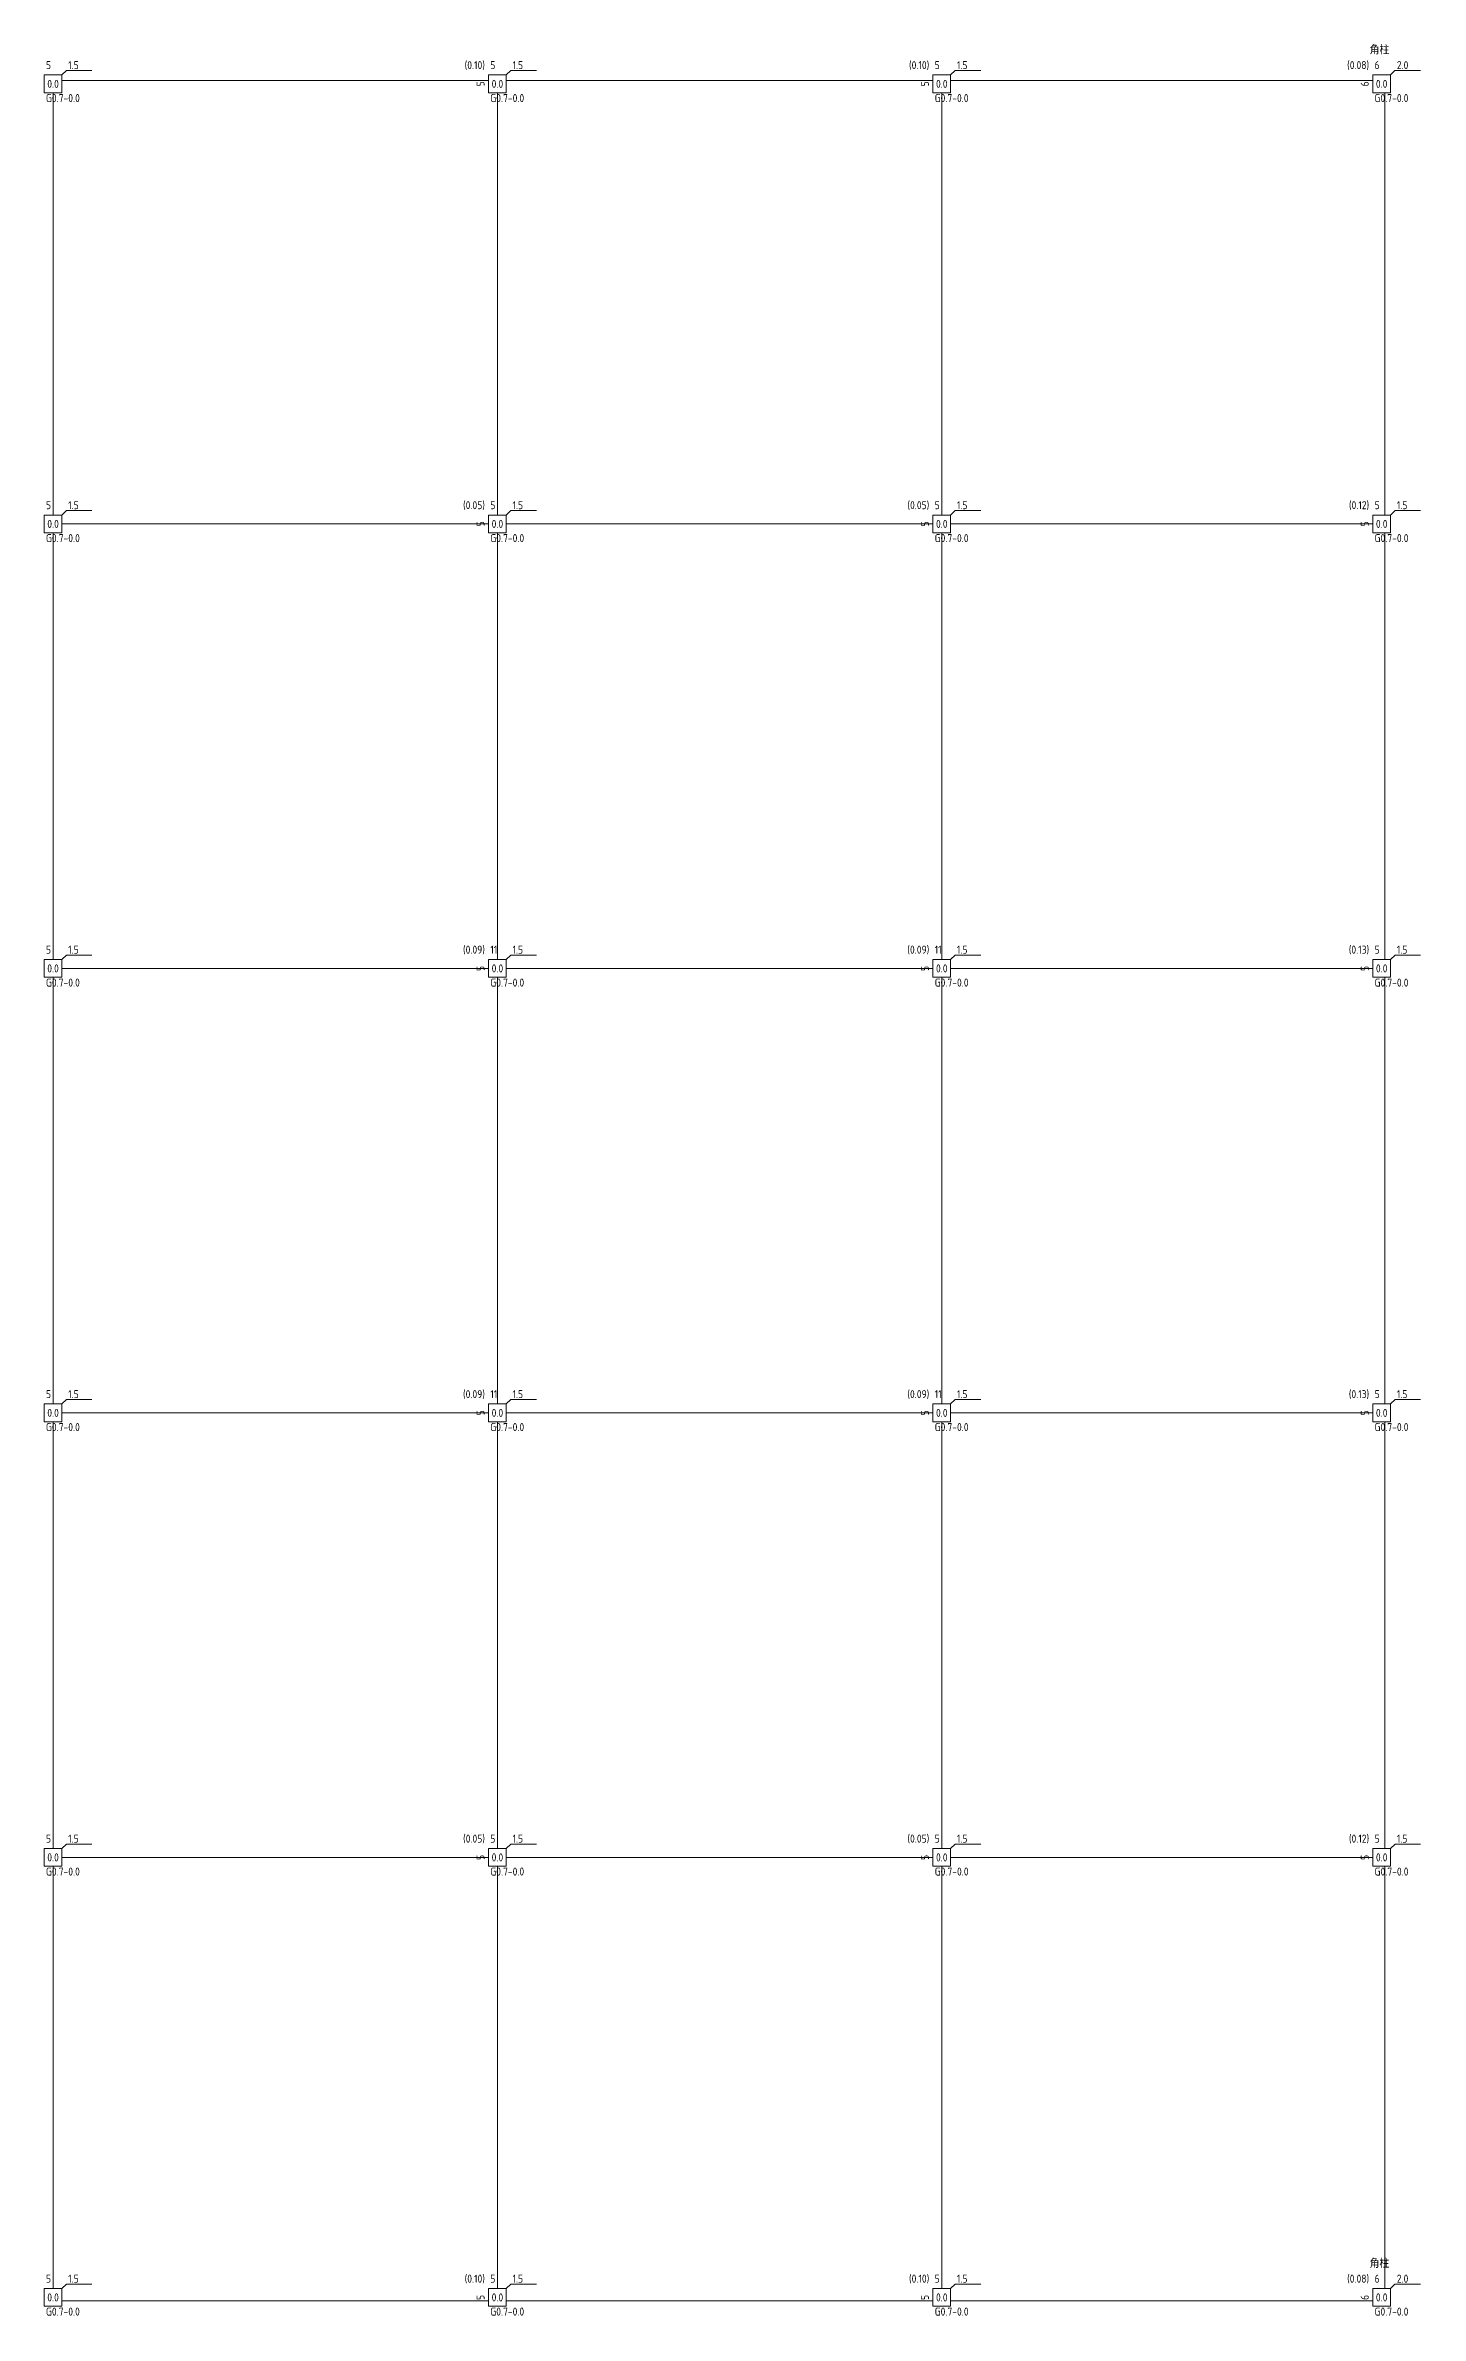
# Model space of a CAD drawing. Extents: x -2331248 to -1198620, y -977263 to -545844.
# Drawn here: x -1538589 to -1507640, y -598093 to -547018 of the extents above; entities that cross this region are included whole.
import ezdxf
from ezdxf.enums import TextEntityAlignment as Align

# ---------------------------------------------------------------- set-up
doc = ezdxf.new("R2010")
doc.units = 0
doc.header["$LTSCALE"] = 1000
doc.header["$MEASUREMENT"] = 0
doc.layers.get('0').update_dxf_attribs({"linetype": 'CONTINUOUS'})
for name, color, linetype, lineweight in [('15100', 4, 'CONTINUOUS', 18), ('15101', 52, 'CONTINUOUS', 18), ('15221', 2, 'CONTINUOUS', 18)]:
    doc.layers.add(name, color=color, linetype=linetype, lineweight=lineweight)
doc.styles.add('PkpmHz', font='Pkpmeng', dxfattribs={"width": 0.7, "bigfont": 'hztxt'})

# ---------------------------------------------------------------- blocks, each defined once
blk = doc.blocks.new('A$C65C0475B')
at = {"layer": '15100', "ltscale": 1000}
for p, q in [((31025, 50314), (40625, 50314)), ((41025, 50314), (50625, 50314)), ((51025, 50314), (60525, 50314)), ((60799, 40540), (60799, 50040)), ((60799, 30540), (60799, 40140)), ((60799, 20540), (60799, 30140)), ((60799, 10540), (60799, 20140)), ((60799, 640), (60799, 10140)), ((31025, 366), (40625, 366)), ((41025, 366), (50625, 366)), ((51025, 366), (60525, 366))]:
    blk.add_line(p, q, dxfattribs=at)
at = {"layer": '15100', "color": 4, "ltscale": 1000}
for p, q in [((30825, 40540), (30825, 50040)), ((40825, 40540), (40825, 50040)), ((50825, 40540), (50825, 50040)), ((30825, 30540), (30825, 40140)), ((31025, 40340), (40625, 40340)), ((40825, 30540), (40825, 40140)), ((41025, 40340), (50625, 40340)), ((50825, 30540), (50825, 40140)), ((51025, 40340), (60525, 40340)), ((30825, 20540), (30825, 30140)), ((31025, 30340), (40625, 30340)), ((40825, 20540), (40825, 30140)), ((41025, 30340), (50625, 30340)), ((50825, 20540), (50825, 30140)), ((51025, 30340), (60525, 30340)), ((30825, 10540), (30825, 20140)), ((31025, 20340), (40625, 20340)), ((40825, 10540), (40825, 20140)), ((41025, 20340), (50625, 20340)), ((50825, 10540), (50825, 20140)), ((51025, 20340), (60525, 20340)), ((31025, 10340), (40625, 10340)), ((41025, 10340), (50625, 10340)), ((51025, 10340), (60525, 10340)), ((30825, 640), (30825, 10140)), ((40825, 640), (40825, 10140)), ((50825, 640), (50825, 10140))]:
    blk.add_line(p, q, dxfattribs=at)
at = {"layer": '15101', "linetype": 'Continuous'}
for points in [[(30625, 50040), (31025, 50040), (31025, 50440), (30625, 50440)], [(40625, 50040), (41025, 50040), (41025, 50440), (40625, 50440)], [(50625, 50040), (51025, 50040), (51025, 50440), (50625, 50440)], [(60524, 50040), (60924, 50040), (60924, 50440), (60524, 50440)], [(30625, 40140), (31025, 40140), (31025, 40540), (30625, 40540)], [(40625, 40140), (41025, 40140), (41025, 40540), (40625, 40540)], [(50625, 40140), (51025, 40140), (51025, 40540), (50625, 40540)], [(60525, 40140), (60925, 40140), (60925, 40540), (60525, 40540)], [(30625, 30140), (31025, 30140), (31025, 30540), (30625, 30540)], [(40625, 30140), (41025, 30140), (41025, 30540), (40625, 30540)], [(50625, 30140), (51025, 30140), (51025, 30540), (50625, 30540)], [(60525, 30140), (60925, 30140), (60925, 30540), (60525, 30540)], [(30625, 20140), (31025, 20140), (31025, 20540), (30625, 20540)], [(40625, 20140), (41025, 20140), (41025, 20540), (40625, 20540)], [(50625, 20140), (51025, 20140), (51025, 20540), (50625, 20540)], [(60525, 20140), (60925, 20140), (60925, 20540), (60525, 20540)], [(30625, 10140), (31025, 10140), (31025, 10540), (30625, 10540)], [(40625, 10140), (41025, 10140), (41025, 10540), (40625, 10540)], [(50625, 10140), (51025, 10140), (51025, 10540), (50625, 10540)], [(60525, 10140), (60925, 10140), (60925, 10540), (60525, 10540)], [(30625, 240), (31025, 240), (31025, 640), (30625, 640)], [(40625, 240), (41025, 240), (41025, 640), (40625, 640)], [(50625, 240), (51025, 240), (51025, 640), (50625, 640)], [(60524, 240), (60924, 240), (60924, 640), (60524, 640)]]:
    blk.add_lwpolyline(points, close=True, dxfattribs=at)
at = {"layer": '15221', "ltscale": 1000}
for p, q in [((31025, 50440), (31125, 50540)), ((31701, 50540), (31125, 50540)), ((41025, 50440), (41125, 50540)), ((41701, 50540), (41125, 50540)), ((51025, 50440), (51125, 50540)), ((51701, 50540), (51125, 50540)), ((60924, 50440), (61024, 50540)), ((61600, 50540), (61024, 50540)), ((31025, 40540), (31125, 40640)), ((31701, 40640), (31125, 40640)), ((41025, 40540), (41125, 40640)), ((41701, 40640), (41125, 40640)), ((51025, 40540), (51125, 40640)), ((51701, 40640), (51125, 40640)), ((60925, 40540), (61025, 40640)), ((61601, 40640), (61025, 40640)), ((31025, 30540), (31125, 30640)), ((31701, 30640), (31125, 30640)), ((41025, 30540), (41125, 30640)), ((41701, 30640), (41125, 30640)), ((51025, 30540), (51125, 30640)), ((51701, 30640), (51125, 30640)), ((60925, 30540), (61025, 30640)), ((61601, 30640), (61025, 30640)), ((31025, 20540), (31125, 20640)), ((31701, 20640), (31125, 20640)), ((41025, 20540), (41125, 20640)), ((41701, 20640), (41125, 20640)), ((51025, 20540), (51125, 20640)), ((51701, 20640), (51125, 20640)), ((60925, 20540), (61025, 20640)), ((61601, 20640), (61025, 20640)), ((31025, 10540), (31125, 10640)), ((31701, 10640), (31125, 10640)), ((41025, 10540), (41125, 10640)), ((41701, 10640), (41125, 10640)), ((51025, 10540), (51125, 10640)), ((51701, 10640), (51125, 10640)), ((60925, 10540), (61025, 10640)), ((61601, 10640), (61025, 10640)), ((31025, 640), (31125, 740)), ((31701, 740), (31125, 740)), ((41025, 640), (41125, 740)), ((41701, 740), (41125, 740)), ((51025, 640), (51125, 740)), ((51701, 740), (51125, 740)), ((60924, 640), (61024, 740)), ((61600, 740), (61024, 740))]:
    blk.add_line(p, q, dxfattribs=at)
at = {"layer": '15221', "style": 'PkpmHz', "width": 0.91}
for s, p in [('角柱 ', (60724, 50996)), ('0.0', (30825, 50240)), ('0.0', (40825, 50240)), ('0.0', (50825, 50240)), ('0.0', (60724, 50240)), ('0.0', (30825, 40340)), ('0.0', (40825, 40340)), ('0.0', (50825, 40340)), ('0.0', (60725, 40340)), ('0.0', (30825, 30340)), ('0.0', (40825, 30340)), ('0.0', (50825, 30340)), ('0.0', (60725, 30340)), ('0.0', (30825, 20340)), ('0.0', (40825, 20340)), ('0.0', (50825, 20340)), ('0.0', (60725, 20340)), ('0.0', (30825, 10340)), ('0.0', (40825, 10340)), ('0.0', (50825, 10340)), ('0.0', (60725, 10340)), ('角柱 ', (60724, 1196)), ('0.0', (30825, 440)), ('0.0', (40825, 440)), ('0.0', (50825, 440)), ('0.0', (60724, 440))]:
    blk.add_text(s, height=180, dxfattribs=at).set_placement(p, align=Align.MIDDLE_CENTER)
for s, p in [('5', (30666, 50571)), ('1.5', (31166, 50571)), ('5', (40666, 50571)), ('1.5', (41166, 50571)), ('5', (50666, 50571)), ('1.5', (51166, 50571)), ('6', (60565, 50571)), ('2.0', (61065, 50571)), ('5', (30666, 40671)), ('1.5', (31166, 40671)), ('5', (40666, 40671)), ('1.5', (41166, 40671)), ('5', (50666, 40671)), ('1.5', (51166, 40671)), ('5', (60566, 40671)), ('1.5', (61066, 40671)), ('5', (30666, 30671)), ('1.5', (31166, 30671)), ('11', (40666, 30671)), ('1.5', (41166, 30671)), ('11', (50666, 30671)), ('1.5', (51166, 30671)), ('5', (60566, 30671)), ('1.5', (61066, 30671)), ('5', (30666, 20671)), ('1.5', (31166, 20671)), ('11', (40666, 20671)), ('1.5', (41166, 20671)), ('11', (50666, 20671)), ('1.5', (51166, 20671)), ('5', (60566, 20671)), ('1.5', (61066, 20671)), ('5', (30666, 10671)), ('1.5', (31166, 10671)), ('5', (40666, 10671)), ('1.5', (41166, 10671)), ('5', (50666, 10671)), ('1.5', (51166, 10671)), ('5', (60566, 10671)), ('1.5', (61066, 10671)), ('5', (30666, 771)), ('1.5', (31166, 771)), ('5', (40666, 771)), ('1.5', (41166, 771)), ('5', (50666, 771)), ('1.5', (51166, 771)), ('6', (60565, 771)), ('2.0', (61065, 771))]:
    blk.add_text(s, height=180, dxfattribs=at).set_placement(p)
for s, p in [('(0.10)', (40543, 50571)), ('(0.10)', (50543, 50571)), ('(0.08)', (60442, 50571)), ('(0.05)', (40543, 40671)), ('(0.05)', (50543, 40671)), ('(0.12)', (60443, 40671)), ('(0.09)', (40543, 30671)), ('(0.09)', (50543, 30671)), ('(0.13)', (60443, 30671)), ('(0.09)', (40543, 20671)), ('(0.09)', (50543, 20671)), ('(0.13)', (60443, 20671)), ('(0.05)', (40543, 10671)), ('(0.05)', (50543, 10671)), ('(0.12)', (60443, 10671)), ('(0.10)', (40543, 771)), ('(0.10)', (50543, 771)), ('(0.08)', (60442, 771))]:
    blk.add_text(s, height=180, dxfattribs=at).set_placement(p, align=Align.RIGHT)
for s, p in [('5', (40445, 50240)), ('5', (50445, 50240)), ('6', (60344, 50240)), ('5', (40445, 40340)), ('5', (50445, 40340)), ('5', (60345, 40340)), ('5', (40445, 30340)), ('5', (50445, 30340)), ('5', (60345, 30340)), ('5', (40445, 20340)), ('5', (50445, 20340)), ('5', (60345, 20340)), ('5', (40445, 10340)), ('5', (50445, 10340)), ('5', (60345, 10340)), ('5', (40445, 440)), ('5', (50445, 440)), ('6', (60344, 440))]:
    blk.add_text(s, height=180, rotation=90, dxfattribs=at).set_placement(p, align=Align.MIDDLE_CENTER)
for p in [(30666, 49920), (40666, 49920), (50666, 49920), (60565, 49920), (30666, 40020), (40666, 40020), (50666, 40020), (60566, 40020), (30666, 30020), (40666, 30020), (50666, 30020), (60566, 30020), (30666, 20020), (40666, 20020), (50666, 20020), (60566, 20020), (30666, 10020), (40666, 10020), (50666, 10020), (60566, 10020), (30666, 120), (40666, 120), (50666, 120), (60565, 120)]:
    blk.add_text('G0.7-0.0', height=180, dxfattribs=at).set_placement(p, align=Align.MIDDLE_LEFT)

msp = doc.modelspace()

# ---------------------------------------------------------------- block references
msp.add_blockref('A$C65C0475B', (-1569241, -598123))

doc.saveas('drawing.dxf')
